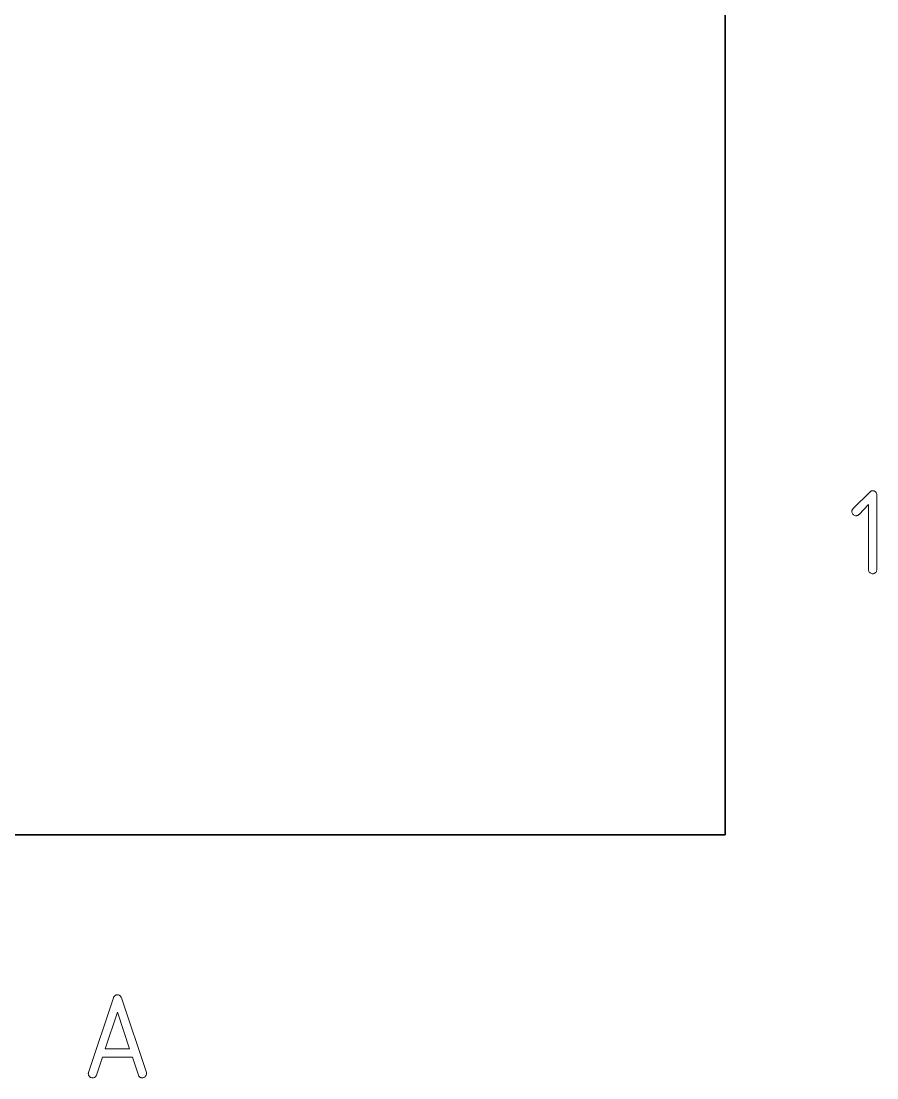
# Model space of a CAD drawing. Extents: x 0 to 297, y 0 to 210.
# Drawn here: x 257.31 to 293.4, y -0.25 to 44.3 of the extents above; entities that cross this region are included whole.
import ezdxf

# ---------------------------------------------------------------- set-up
doc = ezdxf.new("R2010")
doc.units = 0

msp = doc.modelspace()

# ---------------------------------------------------------------- linework, layer by layer
at = {"color": 7, "lineweight": 35}
for p, q in [((287, 10), (287, 200)), ((287, 70), (287, 10)), ((10, 10), (287, 10)), ((97, 10), (287, 10))]:
    msp.add_line(p, q, dxfattribs=at)
at = {"color": 255, "lineweight": 13}
for points in [[(292.401, 23.749), (292.392, 23.739), (292.383, 23.729), (292.375, 23.718), (292.368, 23.707), (292.362, 23.695), (292.357, 23.682), (292.353, 23.669), (292.35, 23.655), (292.348, 23.641), (292.348, 23.626), (292.35, 23.597), (292.356, 23.57), (292.367, 23.545), (292.381, 23.522), (292.399, 23.501), (292.419, 23.484), (292.443, 23.47), (292.468, 23.459), (292.495, 23.452), (292.524, 23.45), (292.538, 23.451), (292.553, 23.453), (292.567, 23.456), (292.581, 23.46), (292.595, 23.466), (292.608, 23.472), (292.62, 23.479), (292.631, 23.487), (292.642, 23.495), (292.651, 23.504), (293.048, 23.925), (293.048, 21.179), (293.05, 21.15), (293.056, 21.123), (293.067, 21.097), (293.081, 21.074), (293.099, 21.054), (293.119, 21.036), (293.143, 21.022), (293.168, 21.011), (293.195, 21.005), (293.224, 21.002), (293.253, 21.005), (293.28, 21.011), (293.305, 21.022), (293.328, 21.036), (293.349, 21.054), (293.366, 21.074), (293.38, 21.097), (293.391, 21.123), (293.398, 21.15), (293.4, 21.179), (293.4, 24.326), (293.398, 24.355), (293.391, 24.382), (293.38, 24.407), (293.366, 24.431), (293.349, 24.451), (293.328, 24.469), (293.305, 24.483), (293.28, 24.494), (293.253, 24.5), (293.224, 24.502), (293.209, 24.502), (293.195, 24.5), (293.181, 24.497), (293.168, 24.493), (293.155, 24.488), (293.143, 24.482), (293.132, 24.475), (293.121, 24.467), (293.111, 24.458), (293.101, 24.449)], [(262.262, -0.13), (262.27, -0.15), (262.28, -0.169), (262.292, -0.186), (262.306, -0.201), (262.323, -0.215), (262.341, -0.226), (262.36, -0.235), (262.381, -0.242), (262.402, -0.246), (262.424, -0.248), (262.452, -0.245), (262.48, -0.239), (262.505, -0.228), (262.528, -0.214), (262.549, -0.196), (262.566, -0.176), (262.58, -0.153), (262.591, -0.127), (262.598, -0.1), (262.6, -0.071), (262.6, -0.067), (262.599, -0.062), (262.599, -0.056), (262.598, -0.051), (262.598, -0.045), (262.597, -0.04), (262.596, -0.034), (262.596, -0.03), (262.595, -0.026), (262.595, -0.022), (261.543, 3.13), (261.534, 3.151), (261.523, 3.171), (261.511, 3.189), (261.496, 3.205), (261.48, 3.219), (261.462, 3.231), (261.442, 3.24), (261.421, 3.247), (261.399, 3.251), (261.376, 3.252), (261.352, 3.251), (261.329, 3.246), (261.307, 3.239), (261.287, 3.229), (261.269, 3.217), (261.252, 3.203), (261.237, 3.187), (261.224, 3.169), (261.213, 3.15), (261.205, 3.13), (260.157, -0.022), (260.156, -0.026), (260.154, -0.03), (260.153, -0.034), (260.152, -0.04), (260.151, -0.045), (260.15, -0.051), (260.149, -0.056), (260.148, -0.062), (260.148, -0.067), (260.148, -0.071), (260.15, -0.1), (260.156, -0.127), (260.167, -0.153), (260.181, -0.176), (260.199, -0.196), (260.219, -0.214), (260.243, -0.228), (260.268, -0.239), (260.295, -0.245), (260.324, -0.248), (260.347, -0.246), (260.369, -0.242), (260.39, -0.235), (260.409, -0.226), (260.427, -0.215), (260.444, -0.201), (260.458, -0.186), (260.471, -0.169), (260.482, -0.15), (260.49, -0.13), (260.74, 0.629), (262.008, 0.629)], [(261.89, 0.976), (260.862, 0.976), (261.376, 2.523)]]:
    msp.add_lwpolyline(points, close=True, dxfattribs=at)

doc.saveas('drawing.dxf')
